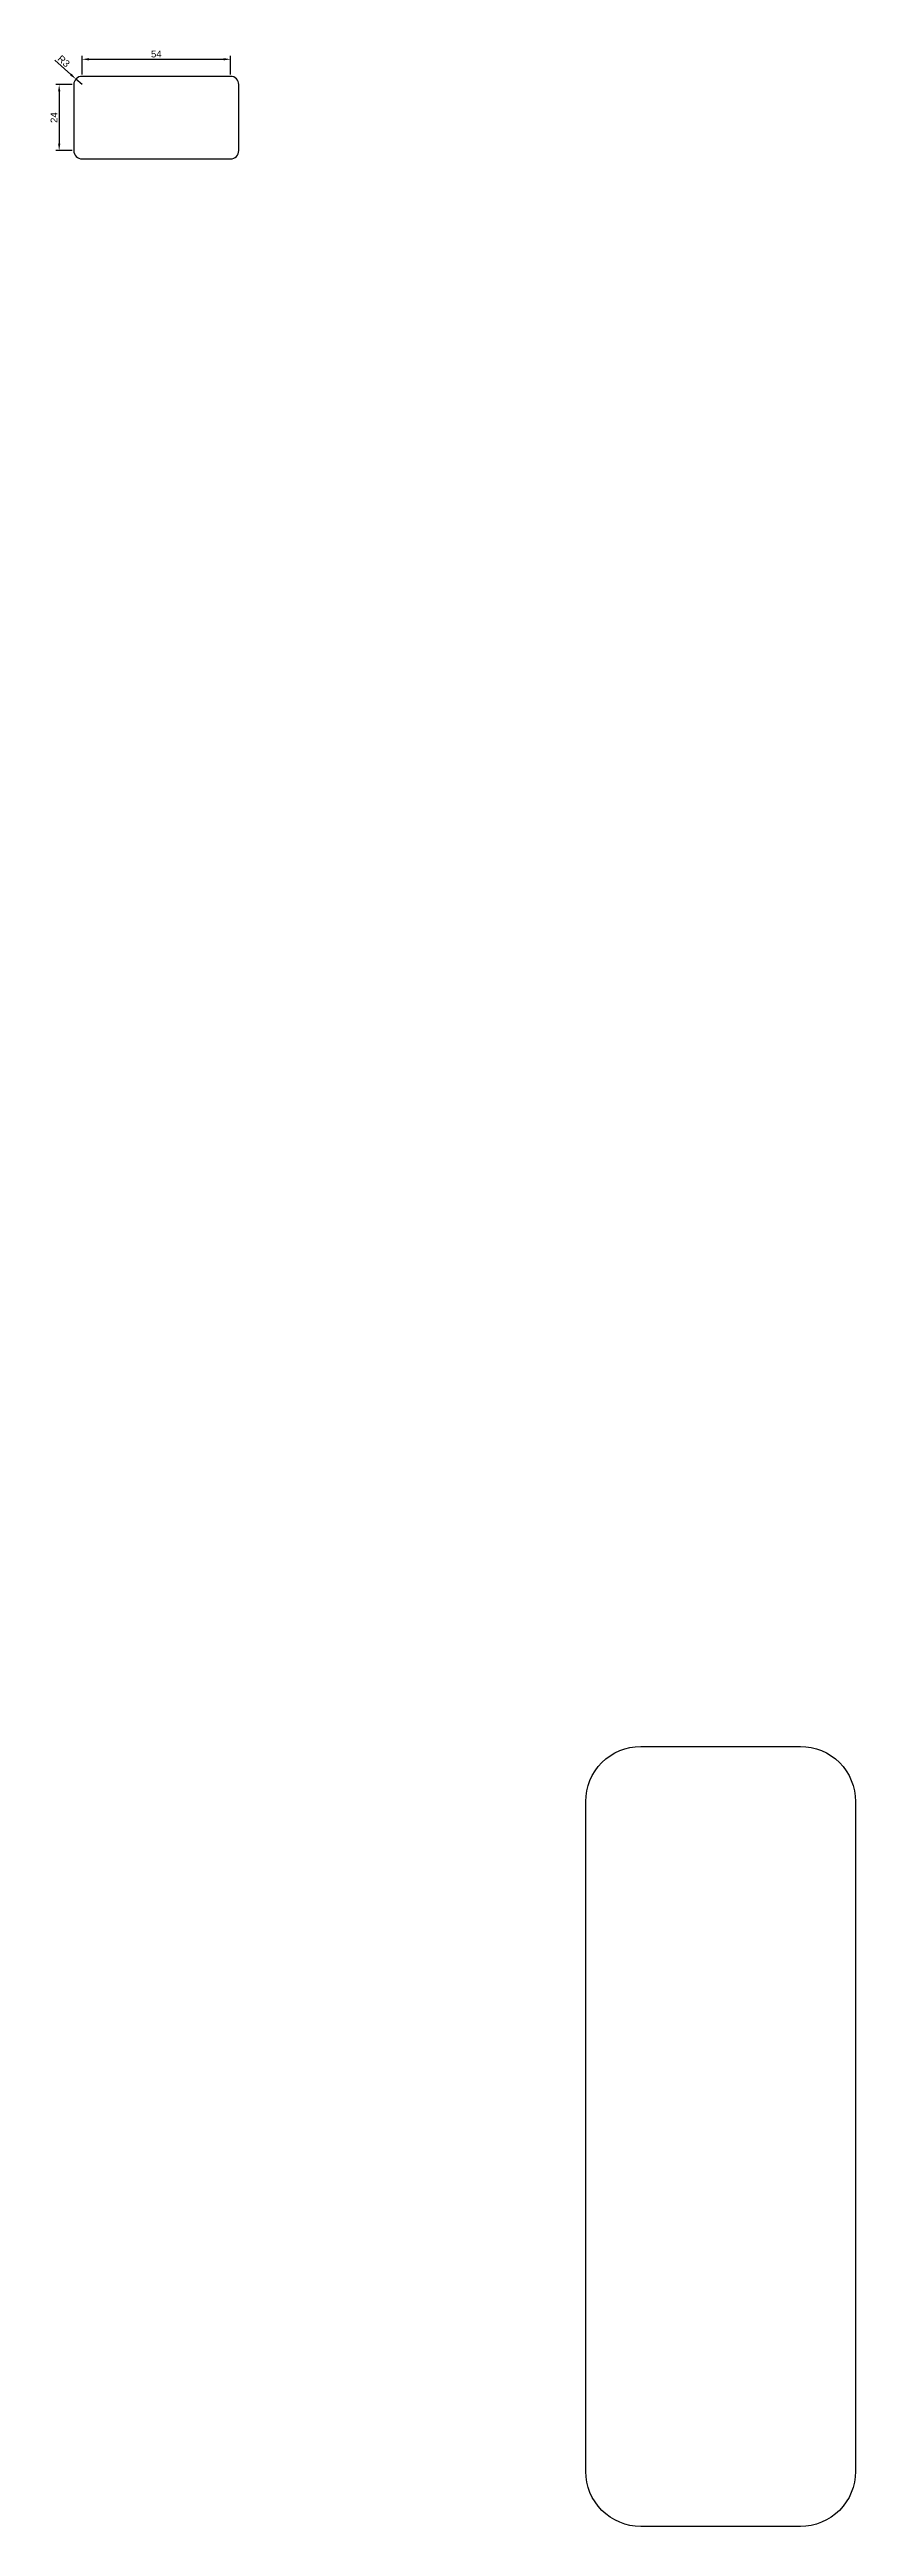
# Model space of a CAD drawing. Header units: millimetres. Extents: x 1 to 294, y -851 to 50.
import ezdxf

# ---------------------------------------------------------------- set-up
doc = ezdxf.new("R2010")
doc.units = ezdxf.units.MM
doc.styles.get("Standard").update_dxf_attribs({"font": 'arial.ttf'})
doc.dimstyles.new('ISO-25', dxfattribs={"dimtxt": 2.5, "dimasz": 2.5, "dimexe": 1.25, "dimexo": 0.625, "dimtad": 1, "dimtxsty": 'Standard', "dimcen": 2.5, "dimadec": 0, "dimazin": 0, "dimtfac": 1, "dimtmove": 0, "dimatfit": 3, "dimfxl": 1, "dimarcsym": 0})

# ---------------------------------------------------------------- blocks, each defined once
blk = doc.blocks.new('*D1')
at = {"color": 0, "lineweight": -2, "transparency": 16777216}
for p, q in [((13, 40.62), (13, 47.45)), ((15.5, 46.2), (64.5, 46.2)), ((67, 40.62), (67, 47.45))]:
    blk.add_line(p, q, dxfattribs=at)
at = {"color": 0, "transparency": 16777216}
for points in [[(15.5, 46.62), (15.5, 45.79), (13, 46.2)], [(64.5, 46.62), (64.5, 45.79), (67, 46.2)]]:
    blk.add_solid(points, dxfattribs=at)
at = {"layer": 'Defpoints', "color": 0, "transparency": 16777216}
for p in [(67, 46.2), (13, 40), (67, 40)]:
    blk.add_point(p, dxfattribs=at)
at = {"color": 0, "transparency": 16777216, "insert": (40, 48.1), "char_height": 2.5, "attachment_point": 5}
blk.add_mtext('54', dxfattribs=at)
blk = doc.blocks.new('*D2')
at = {"color": 0, "lineweight": -2, "transparency": 16777216}
for p, q in [((9.38, 37), (3.42, 37)), ((4.67, 34.5), (4.67, 15.5)), ((9.38, 13), (3.42, 13))]:
    blk.add_line(p, q, dxfattribs=at)
at = {"color": 0, "transparency": 16777216}
for points in [[(4.26, 34.5), (5.09, 34.5), (4.67, 37)], [(4.26, 15.5), (5.09, 15.5), (4.67, 13)]]:
    blk.add_solid(points, dxfattribs=at)
at = {"layer": 'Defpoints', "color": 0, "transparency": 16777216}
for p in [(10, 37), (4.67, 13), (10, 13)]:
    blk.add_point(p, dxfattribs=at)
at = {"color": 0, "transparency": 16777216, "insert": (2.79, 25), "char_height": 2.5, "attachment_point": 5, "rotation": 90}
blk.add_mtext('24', dxfattribs=at)
blk = doc.blocks.new('*D3')
at = {"color": 0, "lineweight": -2, "transparency": 16777216}
for p, q in [((3.1, 45.85), (8.9, 40.67)), ((13, 37), (10.76, 39))]:
    blk.add_line(p, q, dxfattribs=at)
at = {"color": 0, "transparency": 16777216}
blk.add_solid([(9.18, 40.98), (8.62, 40.35), (10.76, 39)], dxfattribs=at)
at = {"layer": 'Defpoints', "color": 0, "transparency": 16777216}
for p in [(10.76, 39), (13, 37)]:
    blk.add_point(p, dxfattribs=at)
at = {"color": 0, "transparency": 16777216, "insert": (6.33, 45.51), "char_height": 2.5, "attachment_point": 5, "rotation": 318.21136}
blk.add_mtext('R3', dxfattribs=at)

msp = doc.modelspace()

# ---------------------------------------------------------------- linework, layer by layer
for points in [[(10, 13, 0.4142136), (13, 10), (67, 10, 0.4142136), (70, 13), (70, 37, 0.4142136), (67, 40), (13, 40, 0.4142136), (10, 37)], [(196.192, -587.018, -0.4142136), (216.192, -567.018), (274.287, -567.018, -0.4142136), (294.287, -587.018), (294.287, -830.526, -0.4142136), (274.287, -850.526), (216.192, -850.526, -0.4142136), (196.192, -830.526)]]:
    msp.add_lwpolyline(points, format="xyb", close=True)

# ---------------------------------------------------------------- dimensions: what is measured, and where the dimension line sits
dim = msp.add_radius_dim(center=(13, 37), mpoint=(10.763, 38.999), dimstyle='ISO-25')
dim.commit()
dim.dimension.update_dxf_attribs({"geometry": '*D3', "text_midpoint": (6.334, 45.509)})
dim = msp.add_linear_dim(base=(67, 46.203), p1=(13, 40), p2=(67, 40), dimstyle='ISO-25')
dim.commit()
dim.dimension.update_dxf_attribs({"geometry": '*D1', "text_midpoint": (40, 48.099)})
dim = msp.add_linear_dim(base=(4.674, 13), p1=(10, 37), p2=(10, 13), angle=90, dimstyle='ISO-25')
dim.commit()
dim.dimension.update_dxf_attribs({"geometry": '*D2', "text_midpoint": (2.794, 25)})

doc.saveas('drawing.dxf')
